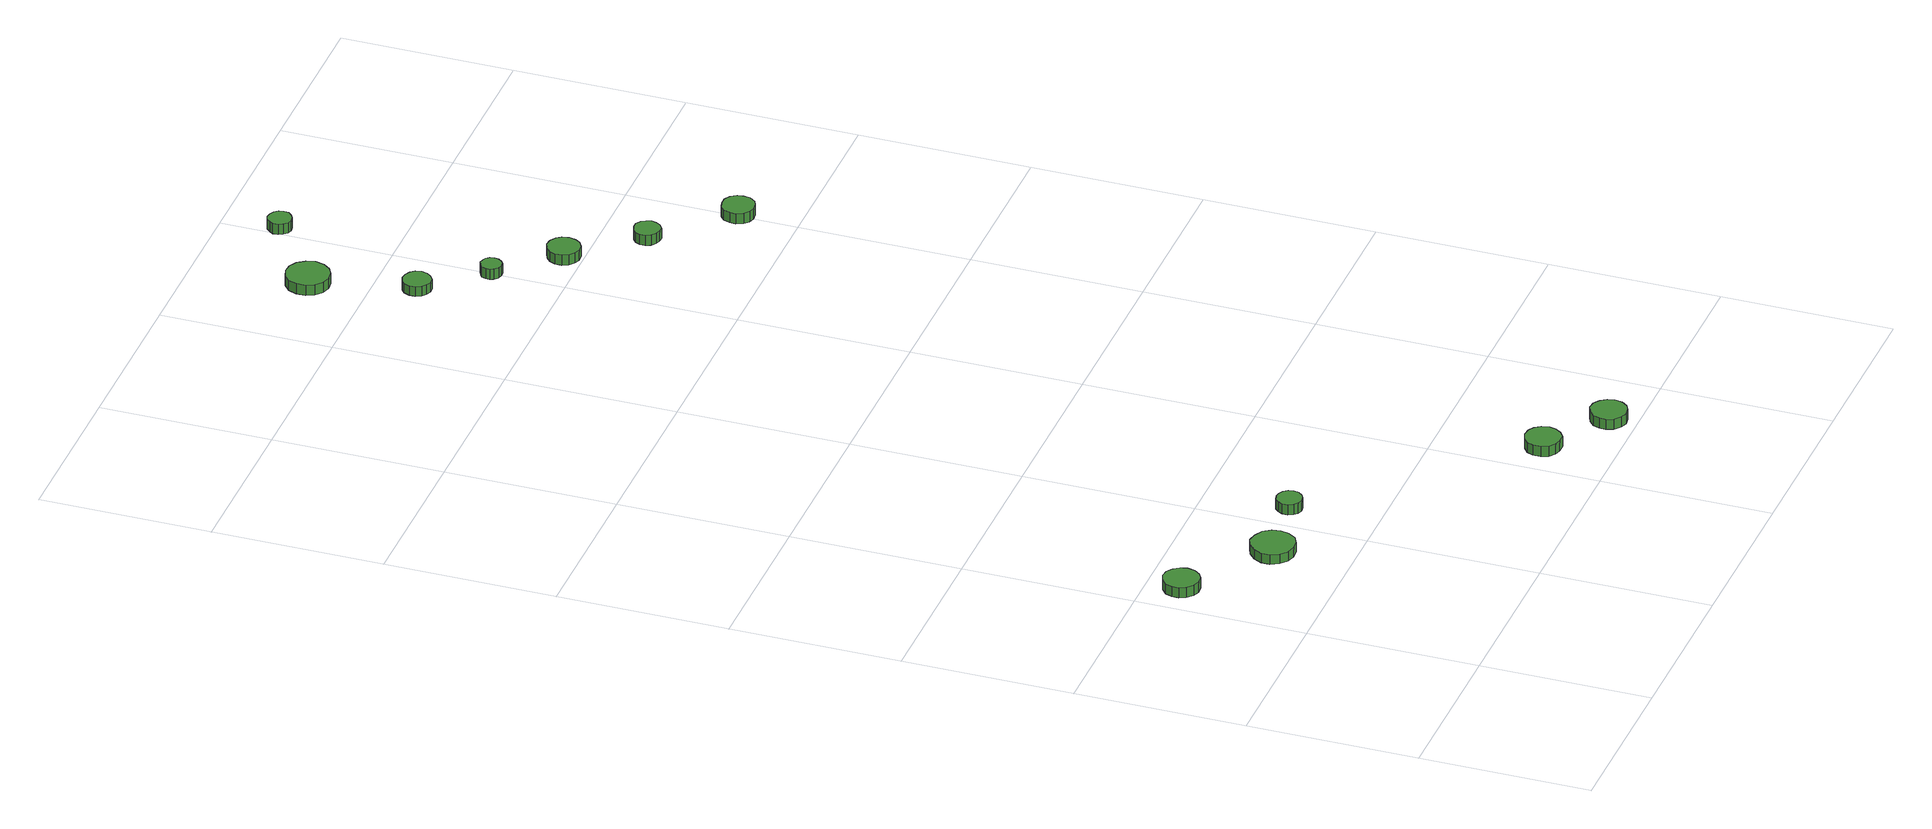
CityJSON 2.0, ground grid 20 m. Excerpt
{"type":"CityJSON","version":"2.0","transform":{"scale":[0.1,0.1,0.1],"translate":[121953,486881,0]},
"CityObjects":{
"tree1":{"type":"SolitaryVegetationObject","attributes":{"function":"something"},"geometry":[{"type":"MultiSurface","lod":"1","boundaries":[[[0,1,2,3,4,5,6,7,8,9,10,11,12,13,14]],[[15,16,17,18,19,20,21,22,23,24,25,26,27,28,29]],[[0,29,28,1]],[[1,28,27,2]],[[2,27,26,3]],[[3,26,25,4]],[[4,25,24,5]],[[5,24,23,6]],[[6,23,22,7]],[[7,22,21,8]],[[8,21,20,9]],[[9,20,19,10]],[[10,19,18,11]],[[11,18,17,12]],[[12,17,16,13]],[[13,16,15,14]],[[14,15,29,0]]]}]},
"tree2":{"type":"SolitaryVegetationObject","attributes":{"function":"something"},"geometry":[{"type":"MultiSurface","lod":"1","boundaries":[[[30,31,32,33,34,35,36,37,38,39,40,41,42,43,44]],[[45,46,47,48,49,50,51,52,53,54,55,56,57,58,59]],[[30,59,58,31]],[[31,58,57,32]],[[32,57,56,33]],[[33,56,55,34]],[[34,55,54,35]],[[35,54,53,36]],[[36,53,52,37]],[[37,52,51,38]],[[38,51,50,39]],[[39,50,49,40]],[[40,49,48,41]],[[41,48,47,42]],[[42,47,46,43]],[[43,46,45,44]],[[44,45,59,30]]]}]},
"tree3":{"type":"SolitaryVegetationObject","attributes":{"function":"something"},"geometry":[{"type":"MultiSurface","lod":"1","boundaries":[[[60,61,62,63,64,65,66,67,68,69,70,71,72,73,74]],[[75,76,77,78,79,80,81,82,83,84,85,86,87,88,89]],[[60,89,88,61]],[[61,88,87,62]],[[62,87,86,63]],[[63,86,85,64]],[[64,85,84,65]],[[65,84,83,66]],[[66,83,82,67]],[[67,82,81,68]],[[68,81,80,69]],[[69,80,79,70]],[[70,79,78,71]],[[71,78,77,72]],[[72,77,76,73]],[[73,76,75,74]],[[74,75,89,60]]]}]},
"tree4":{"type":"SolitaryVegetationObject","attributes":{"function":"something"},"geometry":[{"type":"MultiSurface","lod":"1","boundaries":[[[90,91,92,93,94,95,96,97,98,99,100,101,102,103,104]],[[105,106,107,108,109,110,111,112,113,114,115,116,117,118,119]],[[90,119,118,91]],[[91,118,117,92]],[[92,117,116,93]],[[93,116,115,94]],[[94,115,114,95]],[[95,114,113,96]],[[96,113,112,97]],[[97,112,111,98]],[[98,111,110,99]],[[99,110,109,100]],[[100,109,108,101]],[[101,108,107,102]],[[102,107,106,103]],[[103,106,105,104]],[[104,105,119,90]]]}]},
"tree5":{"type":"SolitaryVegetationObject","attributes":{"function":"something"},"geometry":[{"type":"MultiSurface","lod":"1","boundaries":[[[120,121,122,123,124,125,126,127,128,129,130,131,132,133,134]],[[135,136,137,138,139,140,141,142,143,144,145,146,147,148,149]],[[120,149,148,121]],[[121,148,147,122]],[[122,147,146,123]],[[123,146,145,124]],[[124,145,144,125]],[[125,144,143,126]],[[126,143,142,127]],[[127,142,141,128]],[[128,141,140,129]],[[129,140,139,130]],[[130,139,138,131]],[[131,138,137,132]],[[132,137,136,133]],[[133,136,135,134]],[[134,135,149,120]]]}]},
"tree6":{"type":"SolitaryVegetationObject","attributes":{"function":"something"},"geometry":[{"type":"MultiSurface","lod":"1","boundaries":[[[150,151,152,153,154,155,156,157,158,159,160,161,162,163,164]],[[165,166,167,168,169,170,171,172,173,174,175,176,177,178,179]],[[150,179,178,151]],[[151,178,177,152]],[[152,177,176,153]],[[153,176,175,154]],[[154,175,174,155]],[[155,174,173,156]],[[156,173,172,157]],[[157,172,171,158]],[[158,171,170,159]],[[159,170,169,160]],[[160,169,168,161]],[[161,168,167,162]],[[162,167,166,163]],[[163,166,165,164]],[[164,165,179,150]]]}]},
"tree7":{"type":"SolitaryVegetationObject","attributes":{"function":"something"},"geometry":[{"type":"MultiSurface","lod":"1","boundaries":[[[180,181,182,183,184,185,186,187,188,189,190,191,192,193,194]],[[195,196,197,198,199,200,201,202,203,204,205,206,207,208,209]],[[180,209,208,181]],[[181,208,207,182]],[[182,207,206,183]],[[183,206,205,184]],[[184,205,204,185]],[[185,204,203,186]],[[186,203,202,187]],[[187,202,201,188]],[[188,201,200,189]],[[189,200,199,190]],[[190,199,198,191]],[[191,198,197,192]],[[192,197,196,193]],[[193,196,195,194]],[[194,195,209,180]]]}]},
"tree8":{"type":"SolitaryVegetationObject","attributes":{"function":"something"},"geometry":[{"type":"MultiSurface","lod":"1","boundaries":[[[210,211,212,213,214,215,216,217,218,219,220,221,222,223,224]],[[225,226,227,228,229,230,231,232,233,234,235,236,237,238,239]],[[210,239,238,211]],[[211,238,237,212]],[[212,237,236,213]],[[213,236,235,214]],[[214,235,234,215]],[[215,234,233,216]],[[216,233,232,217]],[[217,232,231,218]],[[218,231,230,219]],[[219,230,229,220]],[[220,229,228,221]],[[221,228,227,222]],[[222,227,226,223]],[[223,226,225,224]],[[224,225,239,210]]]}]},
"tree9":{"type":"SolitaryVegetationObject","attributes":{"function":"something"},"geometry":[{"type":"MultiSurface","lod":"1","boundaries":[[[240,241,242,243,244,245,246,247,248,249,250,251,252,253,254]],[[255,256,257,258,259,260,261,262,263,264,265,266,267,268,269]],[[240,269,268,241]],[[241,268,267,242]],[[242,267,266,243]],[[243,266,265,244]],[[244,265,264,245]],[[245,264,263,246]],[[246,263,262,247]],[[247,262,261,248]],[[248,261,260,249]],[[249,260,259,250]],[[250,259,258,251]],[[251,258,257,252]],[[252,257,256,253]],[[253,256,255,254]],[[254,255,269,240]]]}]},
"tree10":{"type":"SolitaryVegetationObject","attributes":{"function":"something"},"geometry":[{"type":"MultiSurface","lod":"1","boundaries":[[[270,271,272,273,274,275,276,277,278,279,280,281,282,283,284]],[[285,286,287,288,289,290,291,292,293,294,295,296,297,298,299]],[[270,299,298,271]],[[271,298,297,272]],[[272,297,296,273]],[[273,296,295,274]],[[274,295,294,275]],[[275,294,293,276]],[[276,293,292,277]],[[277,292,291,278]],[[278,291,290,279]],[[279,290,289,280]],[[280,289,288,281]],[[281,288,287,282]],[[282,287,286,283]],[[283,286,285,284]],[[284,285,299,270]]]}]},
"tree11":{"type":"SolitaryVegetationObject","attributes":{"function":"something"},"geometry":[{"type":"MultiSurface","lod":"1","boundaries":[[[300,301,302,303,304,305,306,307,308,309,310,311,312,313,314]],[[315,316,317,318,319,320,321,322,323,324,325,326,327,328,329]],[[300,329,328,301]],[[301,328,327,302]],[[302,327,326,303]],[[303,326,325,304]],[[304,325,324,305]],[[305,324,323,306]],[[306,323,322,307]],[[307,322,321,308]],[[308,321,320,309]],[[309,320,319,310]],[[310,319,318,311]],[[311,318,317,312]],[[312,317,316,313]],[[313,316,315,314]],[[314,315,329,300]]]}]},
"tree12":{"type":"SolitaryVegetationObject","attributes":{"function":"something"},"geometry":[{"type":"MultiSurface","lod":"1","boundaries":[[[330,331,332,333,334,335,336,337,338,339,340,341,342,343,344]],[[345,346,347,348,349,350,351,352,353,354,355,356,357,358,359]],[[330,359,358,331]],[[331,358,357,332]],[[332,357,356,333]],[[333,356,355,334]],[[334,355,354,335]],[[335,354,353,336]],[[336,353,352,337]],[[337,352,351,338]],[[338,351,350,339]],[[339,350,349,340]],[[340,349,348,341]],[[341,348,347,342]],[[342,347,346,343]],[[343,346,345,344]],[[344,345,359,330]]]}]}
},
"vertices":[
[51,356,23],[49,364,23],[44,371,23],[37,376,23],[28,377,23],[20,374,23],[13,368,23],[10,360,23],[10,352,23],[13,344,23],[20,338,23],[28,335,23],[37,336,23],[44,340,23],[49,347,23],[49,347,10],[44,340,10],[37,336,10],[28,335,10],[20,338,10],[13,344,10],[10,352,10],[10,360,10],[13,368,10],[20,374,10],[28,377,10],[37,376,10],[44,371,10],[49,364,10],[51,356,10],
[157,285,23],[155,295,23],[149,304,23],[139,309,23],[129,311,23],[119,307,23],[111,300,23],[106,290,23],[106,280,23],[111,270,23],[119,263,23],[129,260,23],[139,261,23],[149,266,23],[155,275,23],[155,275,11],[149,266,11],[139,261,11],[129,260,11],[119,263,11],[111,270,11],[106,280,11],[106,290,11],[111,300,11],[119,307,11],[129,311,11],[139,309,11],[149,304,11],[155,295,11],[157,285,11],
[240,299,22],[239,305,22],[235,310,22],[230,313,22],[224,314,22],[218,312,22],[214,308,22],[211,302,22],[211,296,22],[214,290,22],[218,286,22],[224,284,22],[230,285,22],[235,288,22],[239,293,22],[239,293,9],[235,288,9],[230,285,9],[224,284,9],[218,286,9],[214,290,9],[211,296,9],[211,302,9],[214,308,9],[218,312,9],[224,314,9],[230,313,9],[235,310,9],[239,305,9],[240,299,9],
[456,78,22],[454,87,22],[449,94,22],[442,98,22],[433,99,22],[425,96,22],[418,91,22],[415,83,22],[415,74,22],[418,66,22],[425,60,22],[433,58,22],[442,58,22],[449,63,22],[454,70,22],[454,70,9],[449,63,9],[442,58,9],[433,58,9],[425,60,9],[418,66,9],[415,74,9],[415,83,9],[418,91,9],[425,96,9],[433,99,9],[442,98,9],[449,94,9],[454,87,9],[456,78,9],
[532,29,22],[530,37,22],[525,44,22],[518,49,22],[509,50,22],[501,47,22],[494,41,22],[491,33,22],[491,25,22],[494,17,22],[501,11,22],[509,8,22],[518,9,22],[525,13,22],[530,20,22],[530,20,9],[525,13,9],[518,9,9],[509,8,9],[501,11,9],[494,17,9],[491,25,9],[491,33,9],[494,41,9],[501,47,9],[509,50,9],[518,49,9],[525,44,9],[530,37,9],[532,29,9],
[361,1352,14],[359,1359,14],[355,1364,14],[349,1367,14],[342,1368,14],[336,1366,14],[331,1362,14],[328,1355,14],[328,1348,14],[331,1342,14],[336,1338,14],[342,1335,14],[349,1336,14],[355,1340,14],[359,1345,14],[359,1345,2],[355,1340,2],[349,1336,2],[342,1335,2],[336,1338,2],[331,1342,2],[328,1348,2],[328,1355,2],[331,1362,2],[336,1366,2],[342,1368,2],[349,1367,2],[355,1364,2],[359,1359,2],[361,1352,2],
[340,1468,15],[337,1478,15],[331,1487,15],[322,1492,15],[312,1493,15],[302,1490,15],[294,1483,15],[290,1473,15],[290,1462,15],[294,1453,15],[302,1446,15],[312,1443,15],[322,1444,15],[331,1449,15],[337,1457,15],[337,1457,2],[331,1449,2],[322,1444,2],[312,1443,2],[302,1446,2],[294,1453,2],[290,1462,2],[290,1473,2],[294,1483,2],[302,1490,2],[312,1493,2],[322,1492,2],[331,1487,2],[337,1478,2],[340,1468,2],
[413,1286,14],[412,1291,14],[409,1295,14],[405,1297,14],[400,1298,14],[395,1296,14],[391,1293,14],[389,1288,14],[389,1283,14],[391,1279,14],[395,1275,14],[400,1274,14],[405,1274,14],[409,1277,14],[412,1281,14],[412,1281,1],[409,1277,1],[405,1274,1],[400,1274,1],[395,1275,1],[391,1279,1],[389,1283,1],[389,1288,1],[391,1293,1],[395,1296,1],[400,1298,1],[405,1297,1],[409,1295,1],[412,1291,1],[413,1286,1],
[478,1222,15],[476,1230,15],[472,1236,15],[465,1240,15],[457,1241,15],[450,1238,15],[444,1233,15],[441,1226,15],[441,1218,15],[444,1211,15],[450,1206,15],[457,1203,15],[465,1204,15],[472,1208,15],[476,1214,15],[476,1214,2],[472,1208,2],[465,1204,2],[457,1203,2],[450,1206,2],[444,1211,2],[441,1218,2],[441,1226,2],[444,1233,2],[450,1238,2],[457,1241,2],[465,1240,2],[472,1236,2],[476,1230,2],[478,1222,2],
[537,1147,17],[535,1153,17],[532,1158,17],[526,1162,17],[520,1162,17],[514,1160,17],[509,1156,17],[506,1150,17],[506,1144,17],[509,1138,17],[514,1134,17],[520,1132,17],[526,1132,17],[532,1136,17],[535,1141,17],[535,1141,4],[532,1136,4],[526,1132,4],[520,1132,4],[514,1134,4],[509,1138,4],[506,1144,4],[506,1150,4],[509,1156,4],[514,1160,4],[520,1162,4],[526,1162,4],[532,1158,4],[535,1153,4],[537,1147,4],
[427,1535,14],[426,1541,14],[422,1545,14],[417,1548,14],[411,1549,14],[406,1547,14],[402,1543,14],[399,1538,14],[399,1532,14],[402,1527,14],[406,1523,14],[411,1521,14],[417,1522,14],[422,1525,14],[426,1529,14],[426,1529,1],[422,1525,1],[417,1522,1],[411,1521,1],[406,1523,1],[402,1527,1],[399,1532,1],[399,1538,1],[402,1543,1],[406,1547,1],[411,1549,1],[417,1548,1],[422,1545,1],[426,1541,1],[427,1535,1],
[615,1068,19],[614,1075,19],[609,1082,19],[602,1086,19],[594,1086,19],[587,1084,19],[581,1079,19],[578,1071,19],[578,1064,19],[581,1056,19],[587,1051,19],[594,1049,19],[602,1050,19],[609,1053,19],[614,1060,19],[614,1060,6],[609,1053,6],[602,1050,6],[594,1049,6],[587,1051,6],[581,1056,6],[578,1064,6],[578,1071,6],[581,1079,6],[587,1084,6],[594,1086,6],[602,1086,6],[609,1082,6],[614,1075,6],[615,1068,6]
]}
